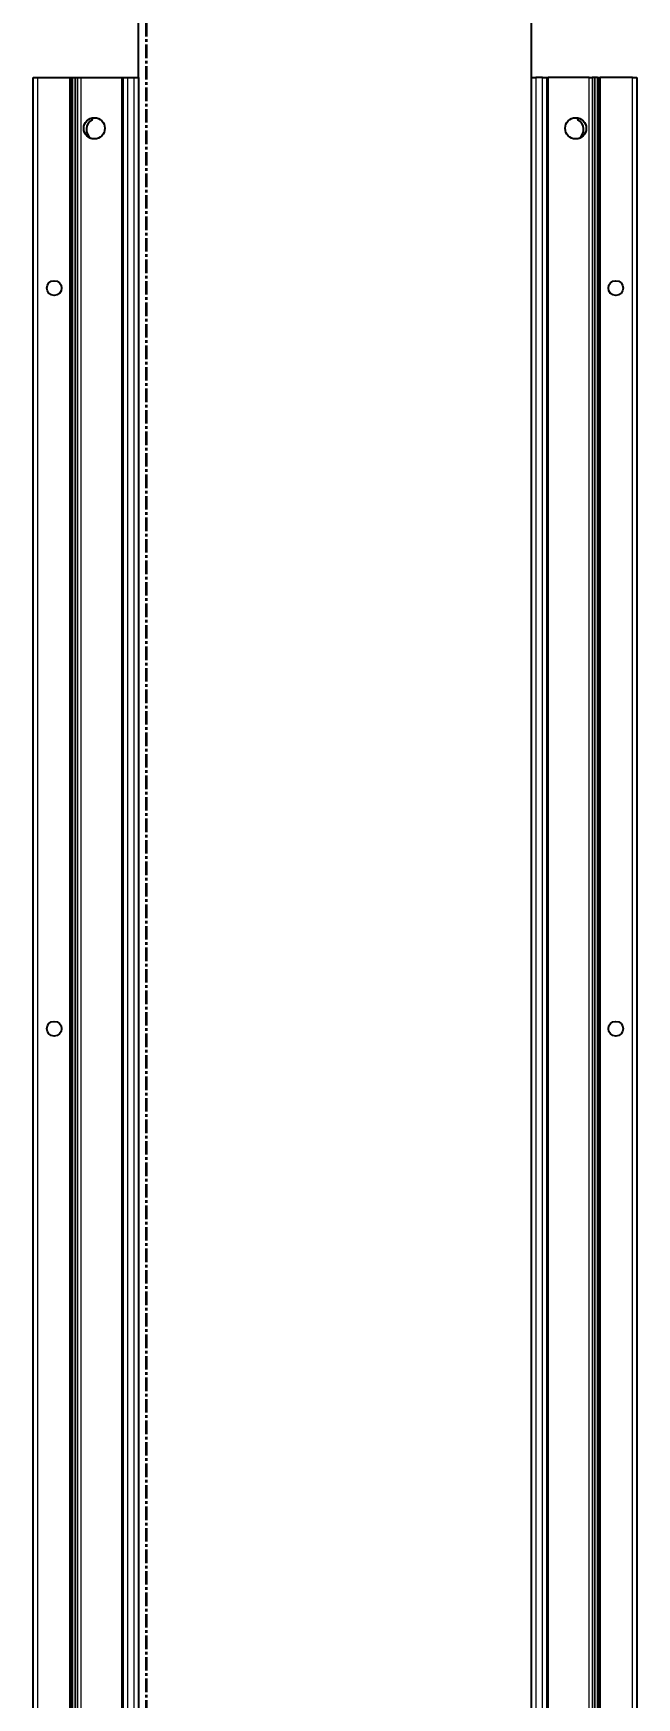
# Model space of a CAD drawing. Header units: millimetres. Extents: x -199 to 2453, y -1547 to 1507.
# Drawn here: x 986 to 1272, y -318 to 468 of the extents above; entities that cross this region are included whole.
import ezdxf

# ---------------------------------------------------------------- set-up
doc = ezdxf.new("R2010")
doc.units = ezdxf.units.MM
doc.linetypes.add('CENTER', pattern=[10.16, 6.35, -1.27, 1.27, -1.27])
doc.layers.add('FORMAT', color=7, linetype='Continuous')
doc.styles.add('SLDTEXTSTYLE0', font='TXT', dxfattribs={"width": 0.75})
doc.dimstyles.new('SLDDIMSTYLE0', dxfattribs={"dimtxt": 20, "dimasz": 10, "dimexe": 0, "dimexo": 0.0625, "dimgap": 5, "dimtad": 2, "dimdec": 1, "dimrnd": 1e-09, "dimzin": 12, "dimdsep": 46, "dimtxsty": 'SLDTEXTSTYLE0', "dimsah": 1, "dimcen": 0.09, "dimadec": 0, "dimazin": 3, "dimtfac": 1, "dimtofl": 0, "dimtmove": 0, "dimatfit": 3, "dimfxl": 0, "dimfrac": 2, "dimtolj": 1, "dimtzin": 12, "dimarcsym": 0})

# ---------------------------------------------------------------- blocks, each defined once
blk = doc.blocks.new('_D_4')
at = {"layer": 'FORMAT'}
for p, q in [((1036.02, 447.22), (1036.02, 646)), ((1036.02, 645), (1222.02, 645)), ((1222.02, 447.22), (1222.02, 646))]:
    blk.add_line(p, q, dxfattribs=at)
for points in [[(1036.02, 645), (1046.02, 643.46), (1046.02, 646.54)], [(1222.02, 645), (1212.02, 646.54), (1212.02, 643.46)]]:
    blk.add_solid(points, dxfattribs=at)
at = {"layer": 'FORMAT', "insert": (1106.85, 670.78), "char_height": 20, "attachment_point": 1, "style": 'SLDTEXTSTYLE0'}
blk.add_mtext('186', dxfattribs=at)

msp = doc.modelspace()

# ---------------------------------------------------------------- linework, layer by layer
at = {"color": 7, "linetype": 'CENTER', "lineweight": 35}
msp.add_line((1039.75, 1499.09), (1039.75, -1103.67), dxfattribs=at)
at = {"color": 7, "linetype": 'Continuous', "lineweight": 25}
for p, q in [((986.32, -851.79), (986.32, 447.21)), ((986.32, 447.21), (988.32, 447.21)), ((988.32, 447.21), (1003.67, 447.21)), ((1003.67, 447.21), (1004.32, 447.21)), ((1004.32, 423.46), (1004.32, 447.21)), ((1004.32, 447.21), (1004.9, 447.21)), ((1004.9, 447.21), (1006.11, 447.21)), ((1006.11, 447.21), (1006.11, -851.79)), ((1006.11, 447.21), (1006.14, 447.21)), ((1006.14, 447.21), (1006.14, -851.79)), ((1006.14, 447.21), (1007.35, 447.21)), ((1007.35, 447.21), (1008.76, 447.21)), ((1008.76, 447.21), (1028.17, 447.21)), ((1028.17, 447.21), (1028.82, 447.21)), ((1028.82, -851.79), (1028.82, 447.21)), ((1028.82, 447.21), (1030.82, 447.21)), ((1030.82, 447.21), (1034.02, 447.21)), ((1034.02, 447.21), (1036.02, 447.21)), ((1036.02, 447.21), (1036.02, -851.79)), ((1222.02, -851.79), (1222.02, 447.21)), ((1222.02, 447.21), (1224.02, 447.21)), ((1227.22, 447.21), (1224.02, 447.21)), ((1227.22, 447.21), (1229.22, 447.21)), ((1229.22, 447.21), (1229.22, -851.79)), ((1229.22, 447.21), (1229.87, 447.21)), ((1249.27, 447.21), (1229.87, 447.21)), ((1249.27, 447.21), (1250.68, 447.21)), ((1251.89, 447.21), (1250.68, 447.21)), ((1251.89, -851.79), (1251.89, 447.21)), ((1251.92, 447.21), (1251.89, 447.21)), ((1251.92, -851.79), (1251.92, 447.21)), ((1253.13, 447.21), (1251.92, 447.21)), ((1253.13, 447.21), (1253.72, 447.21)), ((1253.72, 447.21), (1253.72, 423.46)), ((1253.72, 447.21), (1254.37, 447.21)), ((1269.72, 447.21), (1254.37, 447.21)), ((1269.72, 447.21), (1271.72, 447.21)), ((1271.72, 447.21), (1271.72, -851.79)), ((1014.37, 427.73), (1014.37, 428.14)), ((1243.67, 428.14), (1243.67, 427.73)), ((1004.38, 423.35), (1004.32, 423.46)), ((1004.32, 423.46), (1004.32, 421.96)), ((1004.32, 421.96), (1004.38, 422.06)), ((1004.32, 373.46), (1004.32, 421.96)), ((1004.38, 422.06), (1004.38, 423.35)), ((1253.72, 423.46), (1253.66, 423.35)), ((1253.66, 423.35), (1253.66, 422.06)), ((1253.66, 422.06), (1253.72, 421.96)), ((1253.72, 421.96), (1253.72, 423.46)), ((1253.72, 421.96), (1253.72, 373.46)), ((1004.38, 373.35), (1004.32, 373.46)), ((1004.32, 373.46), (1004.32, 371.96)), ((1004.32, 371.96), (1004.38, 372.06)), ((1004.32, 323.46), (1004.32, 371.96)), ((1004.38, 372.06), (1004.38, 373.35)), ((1253.72, 373.46), (1253.66, 373.35)), ((1253.66, 373.35), (1253.66, 372.06)), ((1253.66, 372.06), (1253.72, 371.96)), ((1253.72, 371.96), (1253.72, 373.46)), ((1253.72, 371.96), (1253.72, 323.46)), ((1004.38, 323.35), (1004.32, 323.46)), ((1004.32, 323.46), (1004.32, 321.96)), ((1004.38, 322.06), (1004.38, 323.35)), ((1253.72, 323.46), (1253.66, 323.35)), ((1253.66, 323.35), (1253.66, 322.06)), ((1253.72, 321.96), (1253.72, 323.46)), ((1004.32, 321.96), (1004.38, 322.06)), ((1004.32, 273.46), (1004.32, 321.96)), ((1253.66, 322.06), (1253.72, 321.96)), ((1253.72, 321.96), (1253.72, 273.46)), ((1004.38, 273.35), (1004.32, 273.46)), ((1004.32, 273.46), (1004.32, 271.96)), ((1004.32, 271.96), (1004.38, 272.06)), ((1004.32, 223.46), (1004.32, 271.96)), ((1004.38, 272.06), (1004.38, 273.35)), ((1253.72, 273.46), (1253.66, 273.35)), ((1253.66, 273.35), (1253.66, 272.06)), ((1253.66, 272.06), (1253.72, 271.96)), ((1253.72, 271.96), (1253.72, 273.46)), ((1253.72, 271.96), (1253.72, 223.46)), ((1004.38, 223.35), (1004.32, 223.46)), ((1004.32, 223.46), (1004.32, 221.96)), ((1004.32, 221.96), (1004.38, 222.06)), ((1004.32, 173.46), (1004.32, 221.96)), ((1004.38, 222.06), (1004.38, 223.35)), ((1253.72, 223.46), (1253.66, 223.35)), ((1253.66, 223.35), (1253.66, 222.06)), ((1253.66, 222.06), (1253.72, 221.96)), ((1253.72, 221.96), (1253.72, 223.46)), ((1253.72, 221.96), (1253.72, 173.46)), ((1004.38, 173.35), (1004.32, 173.46)), ((1004.32, 173.46), (1004.32, 171.96)), ((1004.38, 172.06), (1004.38, 173.35)), ((1253.72, 173.46), (1253.66, 173.35)), ((1253.66, 173.35), (1253.66, 172.06)), ((1253.72, 171.96), (1253.72, 173.46)), ((1004.32, 171.96), (1004.38, 172.06)), ((1004.32, 123.46), (1004.32, 171.96)), ((1253.66, 172.06), (1253.72, 171.96)), ((1253.72, 171.96), (1253.72, 123.46)), ((1004.38, 123.35), (1004.32, 123.46)), ((1004.32, 123.46), (1004.32, 121.96)), ((1004.32, 121.96), (1004.38, 122.06)), ((1004.32, 73.46), (1004.32, 121.96)), ((1004.38, 122.06), (1004.38, 123.35)), ((1253.72, 123.46), (1253.66, 123.35)), ((1253.66, 123.35), (1253.66, 122.06)), ((1253.66, 122.06), (1253.72, 121.96)), ((1253.72, 121.96), (1253.72, 123.46)), ((1253.72, 121.96), (1253.72, 73.46)), ((1004.38, 73.35), (1004.32, 73.46)), ((1004.32, 73.46), (1004.32, 71.96)), ((1004.32, 71.96), (1004.38, 72.06)), ((1004.32, 23.46), (1004.32, 71.96)), ((1004.38, 72.06), (1004.38, 73.35)), ((1253.72, 73.46), (1253.66, 73.35)), ((1253.66, 73.35), (1253.66, 72.06)), ((1253.66, 72.06), (1253.72, 71.96)), ((1253.72, 71.96), (1253.72, 73.46)), ((1253.72, 71.96), (1253.72, 23.46)), ((1004.38, 23.35), (1004.32, 23.46)), ((1004.32, 23.46), (1004.32, 21.96)), ((1004.32, 21.96), (1004.38, 22.06)), ((1004.32, -26.54), (1004.32, 21.96)), ((1004.38, 22.06), (1004.38, 23.35)), ((1253.72, 23.46), (1253.66, 23.35)), ((1253.66, 23.35), (1253.66, 22.06)), ((1253.66, 22.06), (1253.72, 21.96)), ((1253.72, 21.96), (1253.72, 23.46)), ((1253.72, 21.96), (1253.72, -26.54)), ((1004.38, -26.65), (1004.32, -26.54)), ((1004.32, -26.54), (1004.32, -28.04)), ((1004.32, -28.04), (1004.38, -27.94)), ((1004.32, -76.54), (1004.32, -28.04)), ((1004.38, -27.94), (1004.38, -26.65)), ((1253.72, -26.54), (1253.66, -26.65)), ((1253.66, -26.65), (1253.66, -27.94)), ((1253.66, -27.94), (1253.72, -28.04)), ((1253.72, -28.04), (1253.72, -26.54)), ((1253.72, -28.04), (1253.72, -76.54)), ((1004.38, -76.65), (1004.32, -76.54)), ((1004.32, -76.54), (1004.32, -78.04)), ((1004.32, -78.04), (1004.38, -77.94)), ((1004.32, -126.54), (1004.32, -78.04)), ((1004.38, -77.94), (1004.38, -76.65)), ((1253.72, -76.54), (1253.66, -76.65)), ((1253.66, -76.65), (1253.66, -77.94)), ((1253.66, -77.94), (1253.72, -78.04)), ((1253.72, -78.04), (1253.72, -76.54)), ((1253.72, -78.04), (1253.72, -126.54)), ((1004.38, -126.65), (1004.32, -126.54)), ((1004.32, -126.54), (1004.32, -128.04)), ((1004.32, -128.04), (1004.38, -127.94)), ((1004.32, -176.54), (1004.32, -128.04)), ((1004.38, -127.94), (1004.38, -126.65)), ((1253.72, -126.54), (1253.66, -126.65)), ((1253.66, -126.65), (1253.66, -127.94)), ((1253.66, -127.94), (1253.72, -128.04)), ((1253.72, -128.04), (1253.72, -126.54)), ((1253.72, -128.04), (1253.72, -176.54)), ((1004.38, -176.65), (1004.32, -176.54)), ((1004.32, -176.54), (1004.32, -178.04)), ((1004.32, -178.04), (1004.38, -177.94)), ((1004.32, -226.54), (1004.32, -178.04)), ((1004.38, -177.94), (1004.38, -176.65)), ((1253.72, -176.54), (1253.66, -176.65)), ((1253.66, -176.65), (1253.66, -177.94)), ((1253.66, -177.94), (1253.72, -178.04)), ((1253.72, -178.04), (1253.72, -176.54)), ((1253.72, -178.04), (1253.72, -226.54)), ((1004.38, -226.65), (1004.32, -226.54)), ((1004.32, -226.54), (1004.32, -228.04)), ((1004.32, -228.04), (1004.38, -227.94)), ((1004.32, -276.54), (1004.32, -228.04)), ((1004.38, -227.94), (1004.38, -226.65)), ((1253.72, -226.54), (1253.66, -226.65)), ((1253.66, -226.65), (1253.66, -227.94)), ((1253.66, -227.94), (1253.72, -228.04)), ((1253.72, -228.04), (1253.72, -226.54)), ((1253.72, -228.04), (1253.72, -276.54)), ((1004.38, -276.65), (1004.32, -276.54)), ((1004.32, -276.54), (1004.32, -278.04)), ((1004.32, -278.04), (1004.38, -277.94)), ((1004.32, -326.54), (1004.32, -278.04)), ((1004.38, -277.94), (1004.38, -276.65)), ((1253.72, -276.54), (1253.66, -276.65)), ((1253.66, -276.65), (1253.66, -277.94)), ((1253.66, -277.94), (1253.72, -278.04)), ((1253.72, -278.04), (1253.72, -276.54)), ((1253.72, -278.04), (1253.72, -326.54))]:
    msp.add_line(p, q, dxfattribs=at)
at = {"color": 8, "linetype": 'Continuous', "lineweight": 18}
for p, q in [((988.32, 447.21), (988.32, -851.79)), ((1003.67, -851.79), (1003.67, 447.21)), ((1004.9, 447.21), (1004.9, -851.79)), ((1007.35, -851.79), (1007.35, 447.21)), ((1008.76, 447.21), (1008.76, -851.79)), ((1028.17, -851.79), (1028.17, 447.21)), ((1030.82, 447.21), (1030.82, -851.79)), ((1034.02, -851.79), (1034.02, 447.21)), ((1224.02, 447.21), (1224.02, -851.79)), ((1227.22, -851.79), (1227.22, 447.21)), ((1229.87, 447.21), (1229.87, -851.79)), ((1249.27, -851.79), (1249.27, 447.21)), ((1250.68, 447.21), (1250.68, -851.79)), ((1253.13, -851.79), (1253.13, 447.21)), ((1254.37, 447.21), (1254.37, -851.79)), ((1269.72, -851.79), (1269.72, 447.21))]:
    msp.add_line(p, q, dxfattribs=at)
at = {"color": 7, "linetype": 'Continuous', "lineweight": 25}
for centre, radius in [((1015.17, 423.21), 5), ((1242.87, 423.21), 5), ((996.22, 347.71), 3.5), ((1261.82, 347.71), 3.5), ((996.22, -2.29), 3.5), ((1261.82, -2.29), 3.5)]:
    msp.add_circle(centre, radius, dxfattribs=at)
for centre, radius, start, end in [((1016.67, 422.71), 5.25, 119.14074, 233.81086), ((1013.87, 427.73), 0.5, 299.14074, 0), ((1244.17, 427.73), 0.5, 180, 240.85926), ((1241.37, 422.71), 5.25, 306.18913, 60.85926)]:
    msp.add_arc(centre, radius, start, end, dxfattribs=at)

# ---------------------------------------------------------------- dimensions: what is measured, and where the dimension line sits
at = {"layer": 'FORMAT'}
dim = msp.add_linear_dim(base=(1222.02, 645), p1=(1036.02, 447.21), p2=(1222.02, 447.21), angle=0, dimstyle='SLDDIMSTYLE0', dxfattribs=at)
dim.commit()
dim.dimension.update_dxf_attribs({"geometry": '_D_4', "text_midpoint": (1129.02, 645), "dimtype": 160})

doc.saveas('drawing.dxf')
